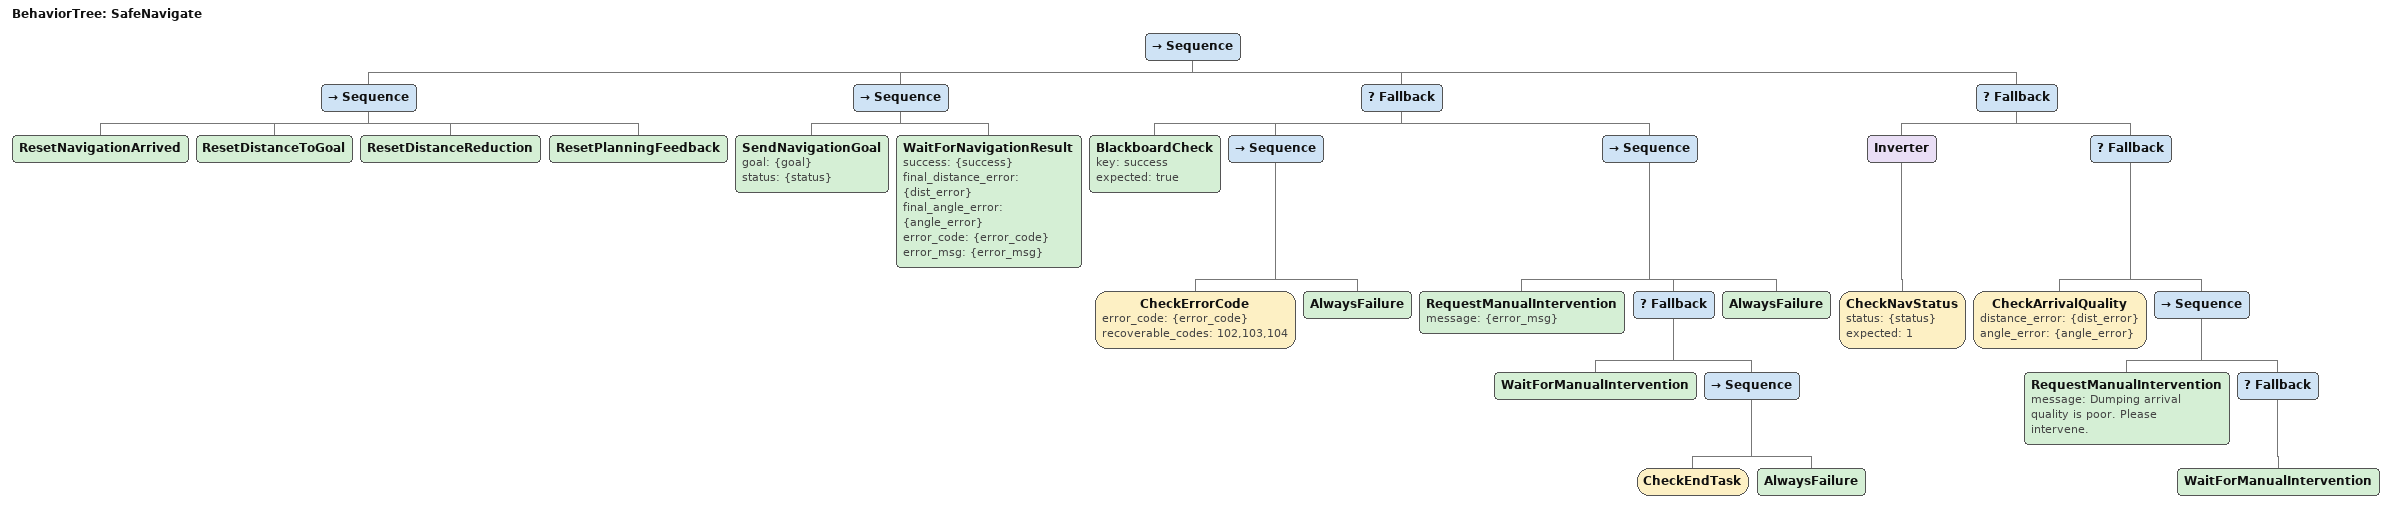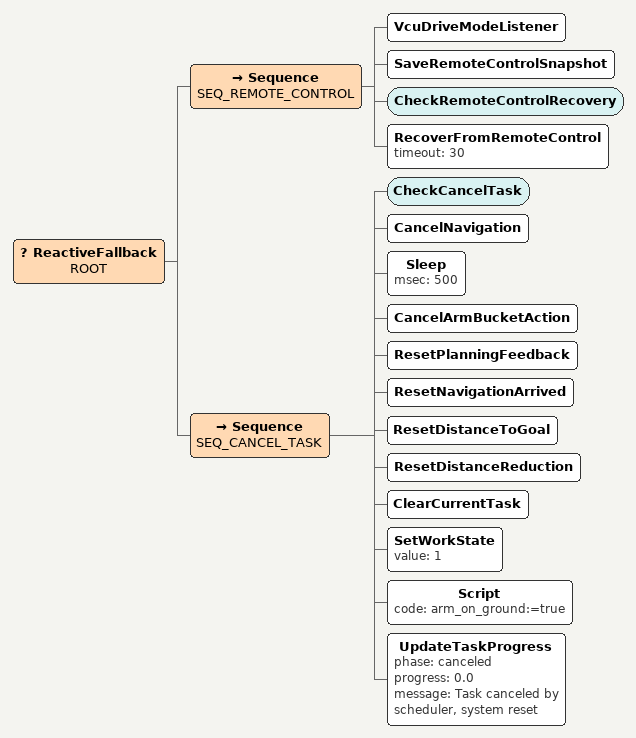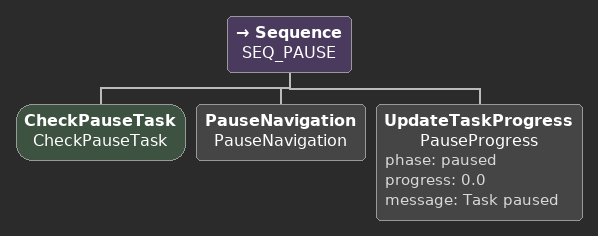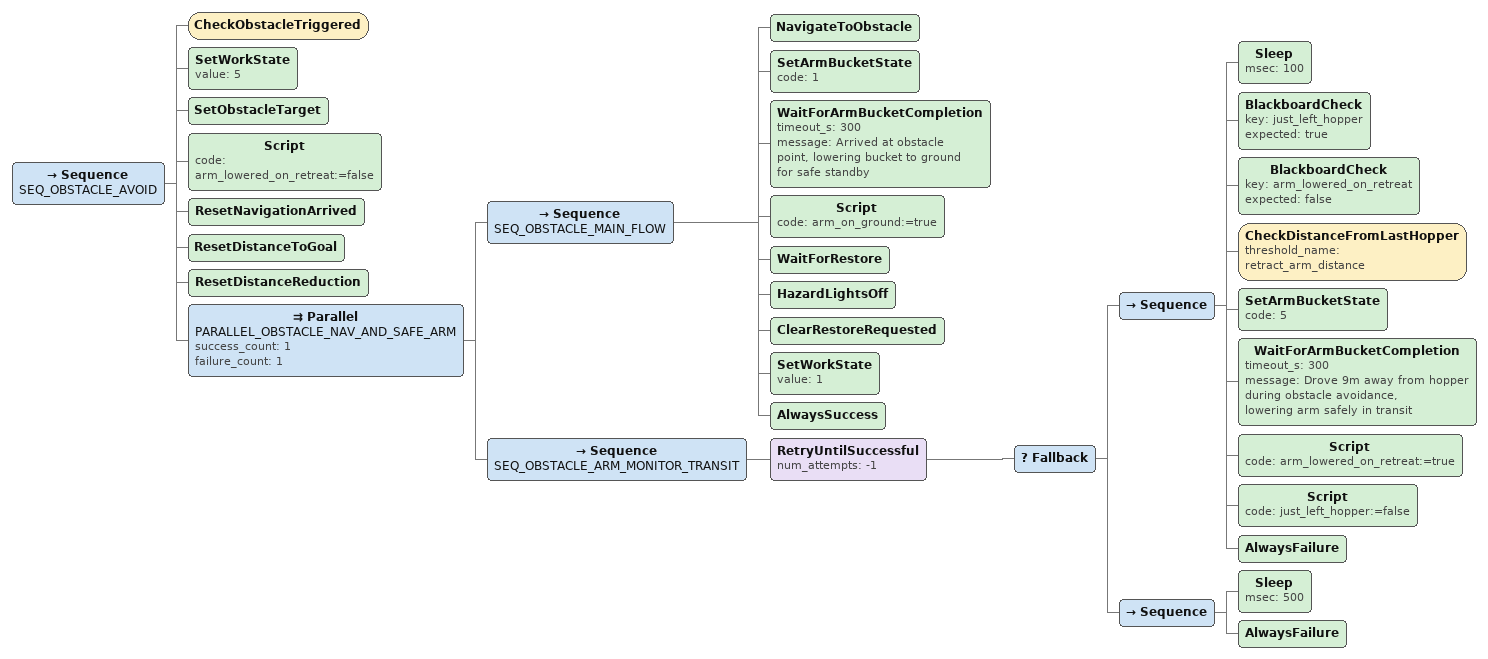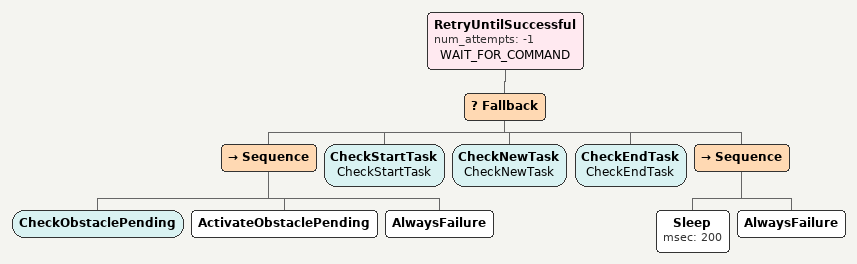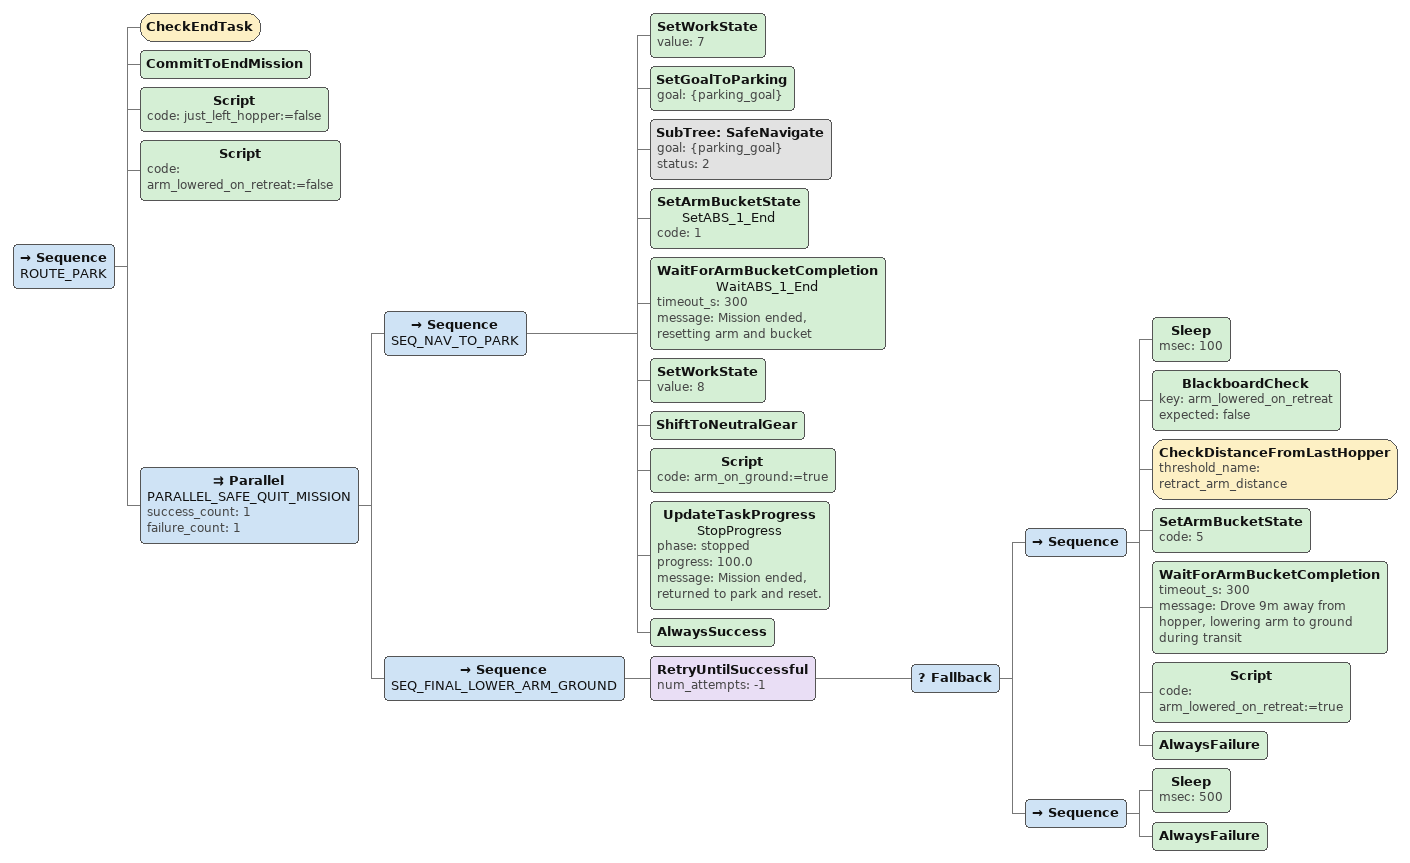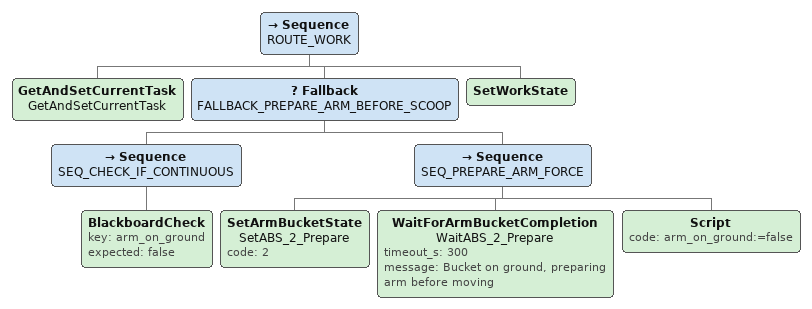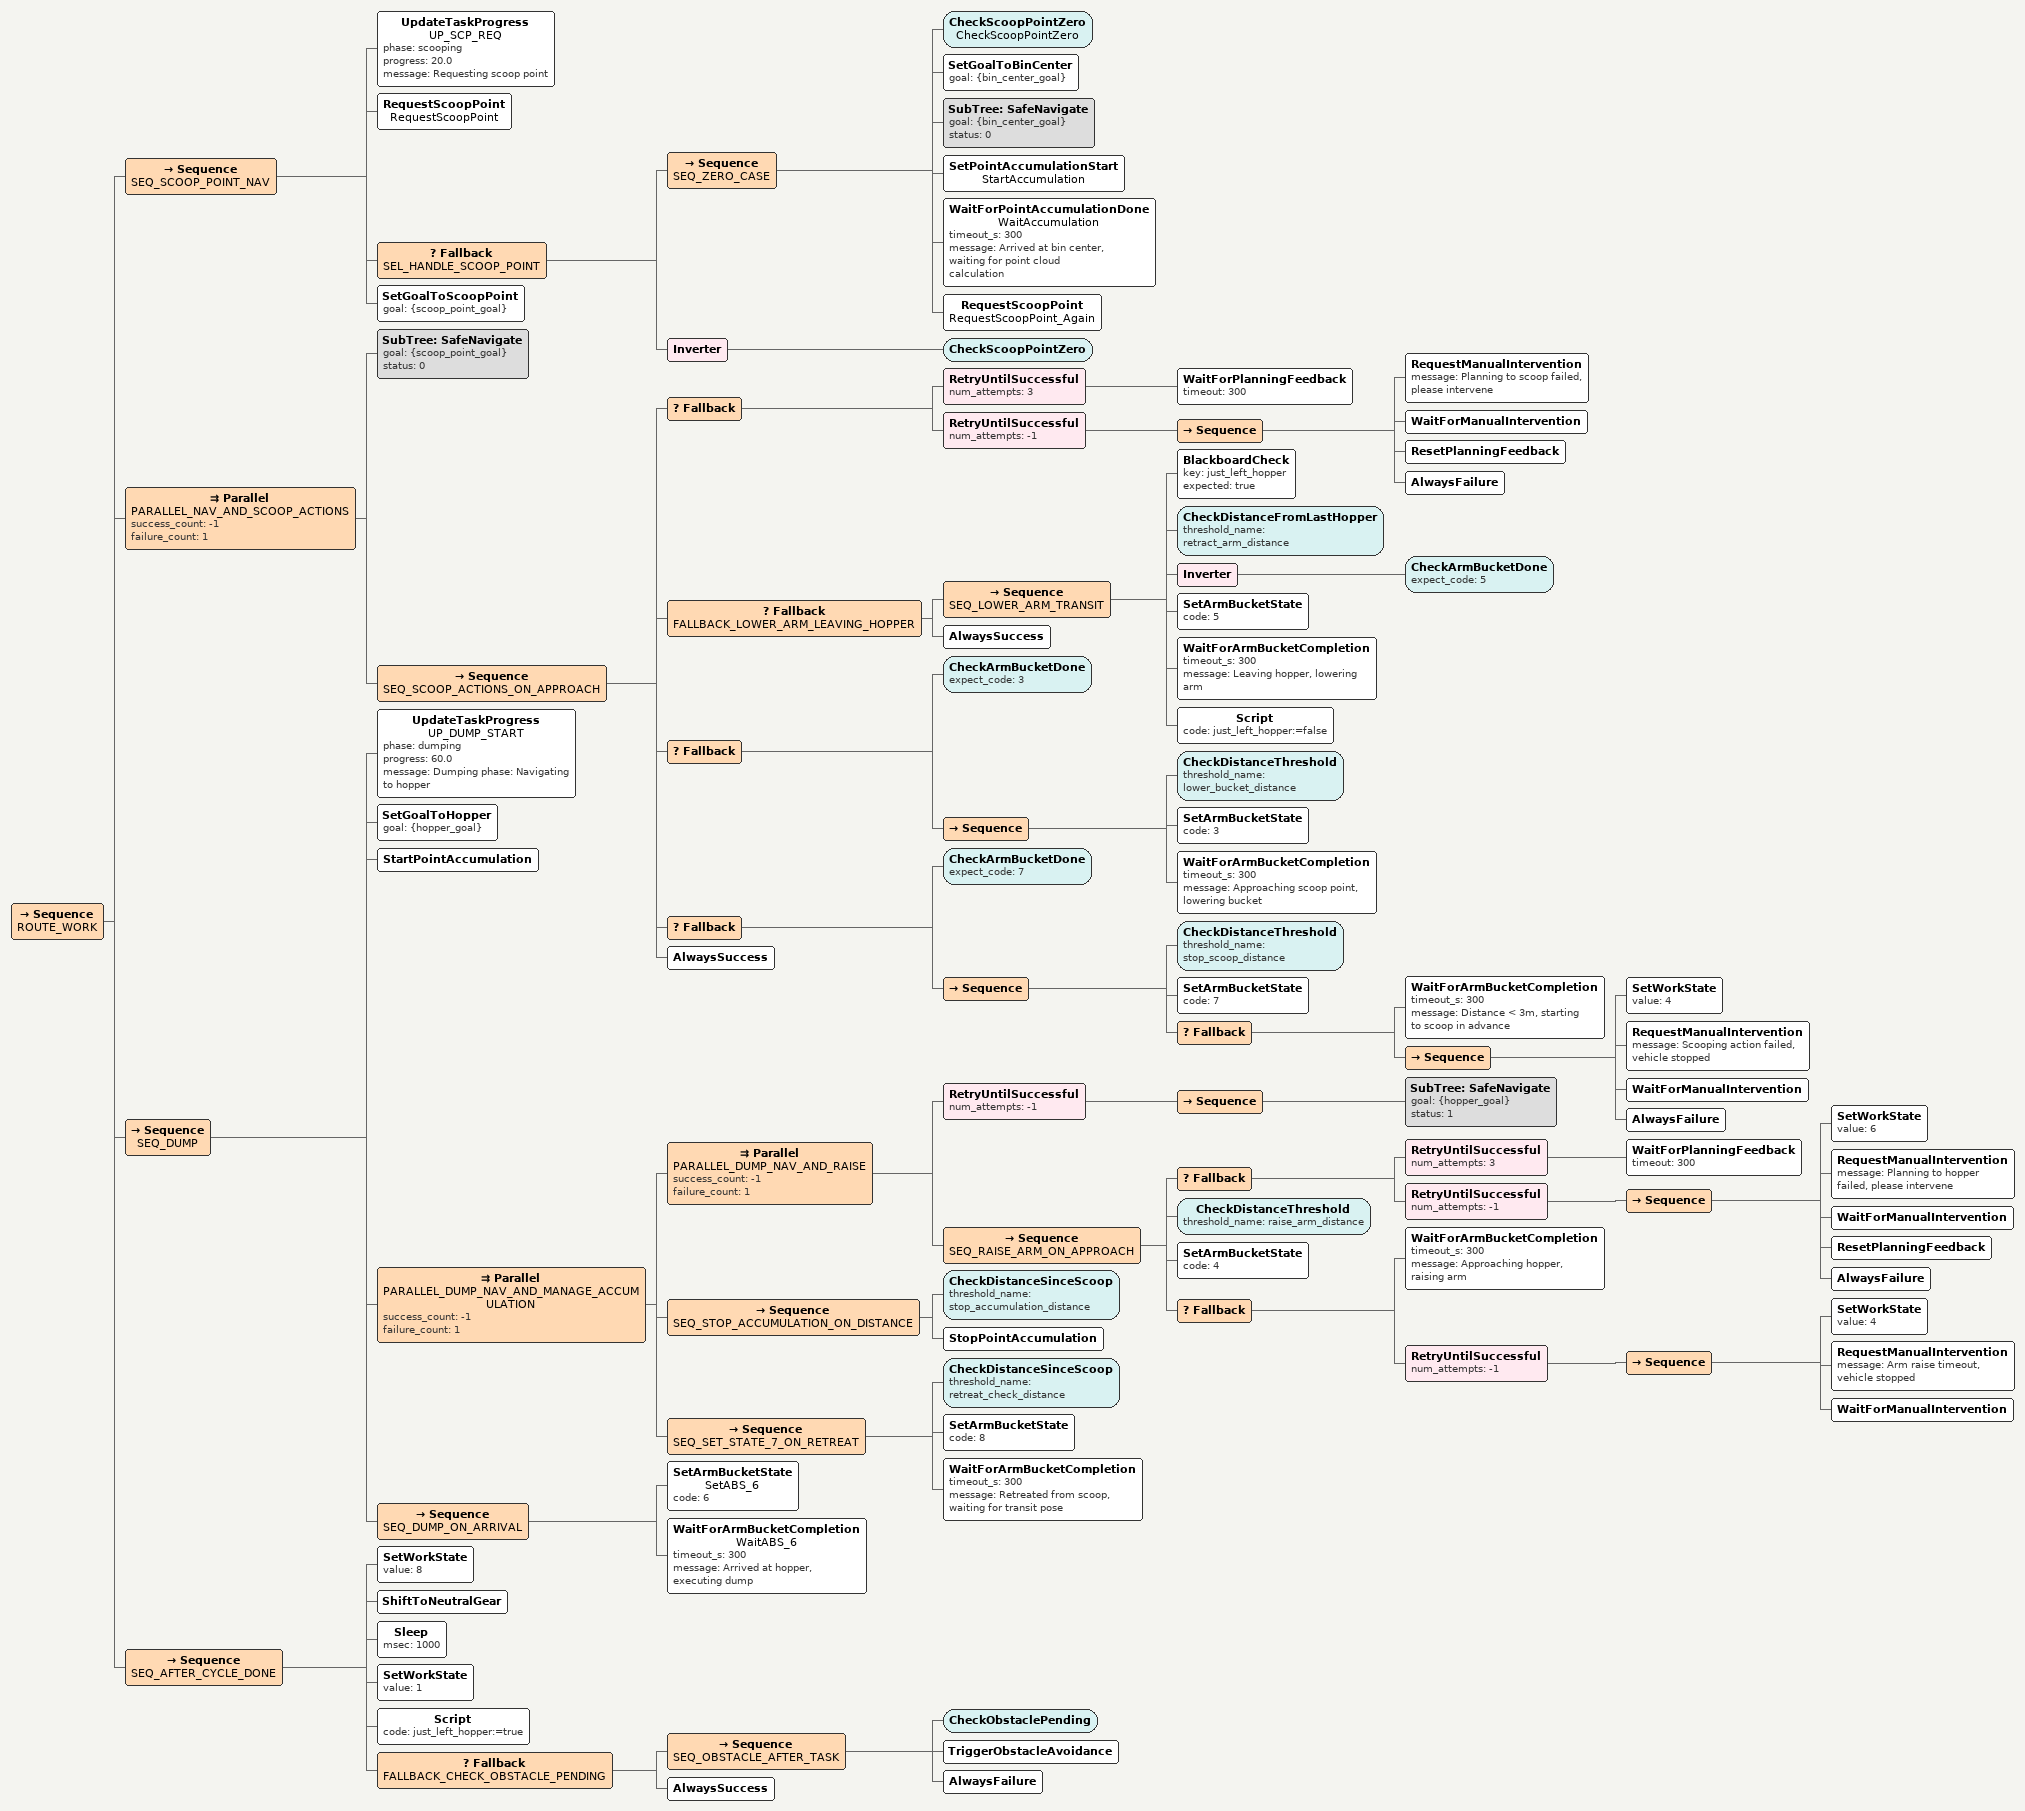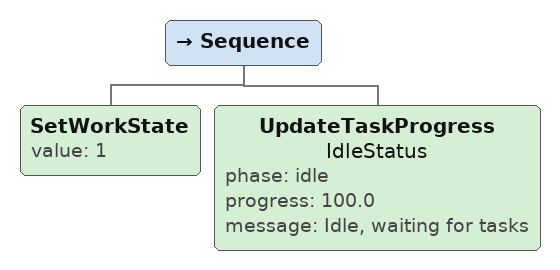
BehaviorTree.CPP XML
<BehaviorTree ID="SafeNavigate">
    <Sequence>

        <!-- Step 1: 重置所有状态标志 -->
        <Sequence>
            <ResetNavigationArrived/>
            <ResetDistanceToGoal/>
            <ResetDistanceReduction/>
            <ResetPlanningFeedback/>
        </Sequence>

        <!-- Step 2: 发送导航目标并等待结果 -->
        <Sequence>
            <!-- 发送导航目标(只发送一次) -->
            <SendNavigationGoal goal="{goal}" status="{status}"/>
            <!-- 等待导航结果 -->
            <WaitForNavigationResult success="{success}" final_distance_error="{dist_error}" final_angle_error="{angle_error}" error_code="{error_code}" error_msg="{error_msg}"/>
        </Sequence>

        <!-- Step 3: 错误码检查与处理 -->
        <Fallback>
            <!-- 成功则继续 -->
            <BlackboardCheck key="success" expected="true"/>
            <!-- 检查是否为可恢复错误 -->
            <Sequence>
                <CheckErrorCode error_code="{error_code}" recoverable_codes="102,103,104"/>
                <AlwaysFailure/>
            </Sequence>
            <!-- 不可恢复错误: 请求人工干预 -->
            <Sequence>
                <RequestManualIntervention message="{error_msg}"/>
                <Fallback>
                    <WaitForManualIntervention/>
                    <Sequence>
                        <CheckEndTask/>
                        <AlwaysFailure/>
                    </Sequence>
                </Fallback>
                <AlwaysFailure/>
            </Sequence>
        </Fallback>

        <!-- Step 4: 到达质量验证 -->
        <Fallback>
            <!-- 检查导航状态是否为预期的状态 -->
            <Inverter>
                <CheckNavStatus status="{status}" expected="1"/>
            </Inverter>
            <!-- 到达质量检查 -->
            <Fallback>
                <CheckArrivalQuality distance_error="{dist_error}" angle_error="{angle_error}"/>
                <!-- 到达质量差: 请求人工干预 -->
                <Sequence>
                    <RequestManualIntervention message="Dumping arrival quality is poor. Please intervene."/>
                    <Fallback>
                        <WaitForManualIntervention/>
                    </Fallback>
                </Sequence>
            </Fallback>
        </Fallback>
    </Sequence>
</BehaviorTree>

<ReactiveFallback name="ROOT">

    <Sequence name="SEQ_REMOTE_CONTROL">
        <VcuDriveModeListener/>

        <!-- 遥控接管时: 保存快照并急停 -->
        <SaveRemoteControlSnapshot/>

        <!-- 等待退出遥控模式 -->
        <CheckRemoteControlRecovery/>

        <!-- 恢复处理 -->
        <RecoverFromRemoteControl timeout="30"/>
    </Sequence>

    <Sequence name="SEQ_CANCEL_TASK">
        <CheckCancelTask/>
        <CancelNavigation/>
        <Sleep msec="500"/>
        <CancelArmBucketAction/>

        <!-- 重置所有导航和任务状态 -->
        <ResetPlanningFeedback/>
        <ResetNavigationArrived/>
        <ResetDistanceToGoal/>
        <ResetDistanceReduction/>
        <ClearCurrentTask/>

        <!-- 状态重置 -->
        <SetWorkState value="1"/>
        <Script code="arm_on_ground:=true"/>
        <UpdateTaskProgress phase="canceled" progress="0.0" message="Task canceled by scheduler, system reset"/>
    </Sequence>

</ReactiveFallback>

<Sequence name="SEQ_PAUSE">
    <CheckPauseTask name="CheckPauseTask"/>
    <PauseNavigation name="PauseNavigation"/>
    <UpdateTaskProgress name="PauseProgress" phase="paused" progress="0.0" message="Task paused"/>
</Sequence>

<Sequence name="SEQ_OBSTACLE_AVOID">
    <CheckObstacleTriggered/>
    <SetWorkState value="5"/>
    <SetObstacleTarget/>

    <Script code="arm_lowered_on_retreat:=false"/>

    <!-- 🌟 核心修复：避障发车前，彻底清空上一次任务残留的里程表和到达标记！ -->
    <ResetNavigationArrived/>
    <ResetDistanceToGoal/>
    <ResetDistanceReduction/>

    <!-- 并行控制组：主执行流与途中安全降臂监控 -->
    <Parallel name="PARALLEL_OBSTACLE_NAV_AND_SAFE_ARM" success_count="1" failure_count="1">

        <!-- 1. 主执行序列 -->
        <Sequence name="SEQ_OBSTACLE_MAIN_FLOW">
            <NavigateToObstacle/>

            <SetArmBucketState code="1"/>
            <WaitForArmBucketCompletion timeout_s="300" message="Arrived at obstacle point, lowering bucket to ground for safe standby"/>

            <Script code="arm_on_ground:=true"/>

            <WaitForRestore/>

            <HazardLightsOff/>
            <ClearRestoreRequested/>
            <SetWorkState value="1"/>
            <AlwaysSuccess/>
        </Sequence>

        <!-- 2. 途中安全降大臂监控序列 -->
        <Sequence name="SEQ_OBSTACLE_ARM_MONITOR_TRANSIT">
            <RetryUntilSuccessful num_attempts="-1">
                <Fallback>
                    <Sequence>
                        <Sleep msec="100"/>
                        <BlackboardCheck key="just_left_hopper" expected="true"/>
                        <BlackboardCheck key="arm_lowered_on_retreat" expected="false"/>

                        <!-- 这里的 9 米现在会从真正的 0 开始重新计算了！ -->
                        <CheckDistanceFromLastHopper threshold_name="retract_arm_distance"/>

                        <SetArmBucketState code="5"/>
                        <WaitForArmBucketCompletion timeout_s="300" message="Drove 9m away from hopper during obstacle avoidance, lowering arm safely in transit"/>

                        <Script code="arm_lowered_on_retreat:=true"/>
                        <Script code="just_left_hopper:=false"/>
                        <AlwaysFailure/>
                    </Sequence>
                    <Sequence>
                        <Sleep msec="500"/>
                        <AlwaysFailure/>
                    </Sequence>
                </Fallback>
            </RetryUntilSuccessful>
        </Sequence>
    </Parallel>
</Sequence>

<RetryUntilSuccessful num_attempts="-1" name="WAIT_FOR_COMMAND">
    <Fallback>
        <!-- 如果在空闲状态下发现了待执行的避障/停车指令，立刻将其激活！ -->
        <Sequence>
            <CheckObstaclePending/>
            <ActivateObstaclePending/>
            <AlwaysFailure/> <!-- 强制返回失败，让根节点的 ReactiveFallback 瞬间接管去避障 -->
        </Sequence>

        <CheckStartTask name="CheckStartTask"/>
        <CheckNewTask name="CheckNewTask"/>
        <CheckEndTask name="CheckEndTask"/>
        <Sequence>
            <Sleep msec="200"/>
            <AlwaysFailure/>
        </Sequence>
    </Fallback>
</RetryUntilSuccessful>

<Sequence name="ROUTE_PARK">
    <CheckEndTask/>
    <CommitToEndMission/>
    <Script code="just_left_hopper:=false"/>
    <Script code="arm_lowered_on_retreat:=false"/>

    <!-- 并行: 导航到停车场 + 行驶中自动放臂 -->
    <Parallel name="PARALLEL_SAFE_QUIT_MISSION" success_count="1" failure_count="1">

        <!-- 导航到停车场 -->
        <Sequence name="SEQ_NAV_TO_PARK">
            <SetWorkState value="7"/>
            <SetGoalToParking goal="{parking_goal}"/>

            <!-- 安全导航到停车场(status=2=OTHER) -->
            <SubTree ID="SafeNavigate" goal="{parking_goal}" status="2"/>

            <!-- 任务结束: 复位铲斗状态 -->
            <SetArmBucketState name="SetABS_1_End" code="1"/>
            <WaitForArmBucketCompletion name="WaitABS_1_End" timeout_s="300" message="Mission ended, resetting arm and bucket"/>

            <!-- 完成任务 -->
            <SetWorkState value="8"/>
            <ShiftToNeutralGear/>
            <Script code="arm_on_ground:=true"/>
            <UpdateTaskProgress name="StopProgress" phase="stopped" progress="100.0" message="Mission ended, returned to park and reset."/>

            <AlwaysSuccess/>
        </Sequence>

        <!-- 行驶中自动放臂 -->
        <Sequence name="SEQ_FINAL_LOWER_ARM_GROUND">
            <RetryUntilSuccessful num_attempts="-1">
                <Fallback>
                    <Sequence>
                        <Sleep msec="100"/>
                        <!-- 检查臂是否还没放下 -->
                        <BlackboardCheck key="arm_lowered_on_retreat" expected="false"/>

                        <!-- 检查是否远离了上一个卸料仓 -->
                        <CheckDistanceFromLastHopper threshold_name="retract_arm_distance"/>

                        <!-- 放下机械臂 -->
                        <SetArmBucketState code="5"/>
                        <WaitForArmBucketCompletion timeout_s="300" message="Drove 9m away from hopper, lowering arm to ground during transit"/>
                        <Script code="arm_lowered_on_retreat:=true"/>
                        <AlwaysFailure/>
                    </Sequence>
                    <!-- 继续等待 -->
                    <Sequence>
                        <Sleep msec="500"/>
                        <AlwaysFailure/>
                    </Sequence>
                </Fallback>
            </RetryUntilSuccessful>
        </Sequence>
    </Parallel>
</Sequence>

<Sequence name="ROUTE_WORK">

    <!-- 获取并设置当前任务 -->
    <GetAndSetCurrentTask name="GetAndSetCurrentTask"/>

    <Fallback name="FALLBACK_PREPARE_ARM_BEFORE_SCOOP">
        <Sequence name="SEQ_CHECK_IF_CONTINUOUS">
            <BlackboardCheck key="arm_on_ground" expected="false"/>
        </Sequence>
        <Sequence name="SEQ_PREPARE_ARM_FORCE">
            <SetArmBucketState name="SetABS_2_Prepare" code="2"/>
            <WaitForArmBucketCompletion name="WaitABS_2_Prepare" timeout_s="300" message="Bucket on ground, preparing arm before moving"/>
            <Script code="arm_on_ground:=false"/>
        </Sequence>
    </Fallback>

    <!-- 设置工作状态: 前往铲装点 -->
    <SetWorkState/>

</Sequence>

<Sequence name="ROUTE_WORK">

    <Sequence name="SEQ_SCOOP_POINT_NAV">
        <UpdateTaskProgress name="UP_SCP_REQ" phase="scooping" progress="20.0" message="Requesting scoop point"/>
        <RequestScoopPoint name="RequestScoopPoint"/>

        <!-- 处理铲装点 -->
        <Fallback name="SEL_HANDLE_SCOOP_POINT">
            <!-- 点数为0的特殊情况 -->
            <Sequence name="SEQ_ZERO_CASE">
                <CheckScoopPointZero name="CheckScoopPointZero"/>
                <!-- 先导航到料仓中心计算点云 -->
                <SetGoalToBinCenter goal="{bin_center_goal}"/>
                <SubTree ID="SafeNavigate" goal="{bin_center_goal}" status="0"/>
                <!-- 开始累积点云 -->
                <SetPointAccumulationStart name="StartAccumulation"/>
                <WaitForPointAccumulationDone name="WaitAccumulation" timeout_s="300" message="Arrived at bin center, waiting for point cloud calculation"/>
                <!-- 重新请求铲装点 -->
                <RequestScoopPoint name="RequestScoopPoint_Again"/>
            </Sequence>
            <Inverter><CheckScoopPointZero/></Inverter>
        </Fallback>

        <!-- 设置铲装点为导航目标 -->
        <SetGoalToScoopPoint goal="{scoop_point_goal}"/>
    </Sequence>

    <Parallel name="PARALLEL_NAV_AND_SCOOP_ACTIONS" success_count="-1" failure_count="1">
        <!-- 分支1: 安全导航到铲装点(status=0=SCOOP) -->
        <SubTree ID="SafeNavigate" goal="{scoop_point_goal}" status="0"/>

        <Sequence name="SEQ_SCOOP_ACTIONS_ON_APPROACH">
            <Fallback>
                <!-- 确保路径规划成功(最多重试3次) -->
                <RetryUntilSuccessful num_attempts="3">
                    <WaitForPlanningFeedback timeout="300"/>
                </RetryUntilSuccessful>
                <!-- 规划失败则请求人工干预 -->
                <RetryUntilSuccessful num_attempts="-1">
                    <Sequence>
                        <RequestManualIntervention message="Planning to scoop failed, please intervene"/>
                        <WaitForManualIntervention/>
                        <ResetPlanningFeedback/>
                        <AlwaysFailure/>
                    </Sequence>
                </RetryUntilSuccessful>
            </Fallback>

            <Fallback name="FALLBACK_LOWER_ARM_LEAVING_HOPPER">
                <Sequence name="SEQ_LOWER_ARM_TRANSIT">
                    <BlackboardCheck key="just_left_hopper" expected="true"/>
                    <CheckDistanceFromLastHopper threshold_name="retract_arm_distance"/>
                    <!-- 检查铲斗状态是否为5,不是则设置 -->
                    <Inverter><CheckArmBucketDone expect_code="5"/></Inverter>
                    <SetArmBucketState code="5"/>
                    <WaitForArmBucketCompletion timeout_s="300" message="Leaving hopper, lowering arm"/>
                    <Script code="just_left_hopper:=false"/>
                </Sequence>
                <AlwaysSuccess/>
            </Fallback>

            <Fallback>
                <CheckArmBucketDone expect_code="3"/>
                <Sequence>
                    <CheckDistanceThreshold threshold_name="lower_bucket_distance"/>
                    <SetArmBucketState code="3"/>
                    <WaitForArmBucketCompletion timeout_s="300" message="Approaching scoop point, lowering bucket"/>
                </Sequence>
            </Fallback>

            <Fallback>
                <CheckArmBucketDone expect_code="7"/>
                <Sequence>
                    <!-- 🌟 核心修复：删掉 WaitForNavigationArrival -->
                    <!-- 让系统直接在这里阻塞，实时监控距离，一旦进入3米范围立刻放行 -->
                    <CheckDistanceThreshold threshold_name="stop_scoop_distance"/>

                    <SetArmBucketState code="7"/>
                    <Fallback>
                        <!-- 这里可以把 message 改一下，因为是提前铲料了 -->
                        <WaitForArmBucketCompletion timeout_s="300" message="Distance &lt; 3m, starting to scoop in advance"/>
                        <Sequence>
                            <SetWorkState value="4"/>
                            <RequestManualIntervention message="Scooping action failed, vehicle stopped"/>
                            <WaitForManualIntervention/>
                            <AlwaysFailure/>
                        </Sequence>
                    </Fallback>
                </Sequence>
            </Fallback>
            <AlwaysSuccess/>
        </Sequence>
    </Parallel>

    <Sequence name="SEQ_DUMP">
        <UpdateTaskProgress name="UP_DUMP_START" phase="dumping" progress="60.0" message="Dumping phase: Navigating to hopper"/>
        <SetGoalToHopper goal="{hopper_goal}"/>
        <StartPointAccumulation/>

        <!-- 并行: 导航 + 升臂 + 点云管理 -->
        <Parallel name="PARALLEL_DUMP_NAV_AND_MANAGE_ACCUMULATION" success_count="-1" failure_count="1">

            <!-- 导航 + 升臂 -->
            <Parallel name="PARALLEL_DUMP_NAV_AND_RAISE" success_count="-1" failure_count="1">
                <!-- 安全导航到卸料仓(status=1=DUMP) -->
                <RetryUntilSuccessful num_attempts="-1">
                    <Sequence>
                        <SubTree ID="SafeNavigate" goal="{hopper_goal}" status="1"/>
                    </Sequence>
                </RetryUntilSuccessful>

                <!-- 接近过程中升起机械臂 -->
                <Sequence name="SEQ_RAISE_ARM_ON_APPROACH">
                    <Fallback>
                        <!-- 确保路径规划成功 -->
                        <RetryUntilSuccessful num_attempts="3">
                            <WaitForPlanningFeedback timeout="300"/>
                        </RetryUntilSuccessful>
                        <!-- 规划失败处理 -->
                        <RetryUntilSuccessful num_attempts="-1">
                            <Sequence>
                                <SetWorkState value="6"/>
                                <RequestManualIntervention message="Planning to hopper failed, please intervene"/>
                                <WaitForManualIntervention/>
                                <ResetPlanningFeedback/>
                                <AlwaysFailure/>
                            </Sequence>
                        </RetryUntilSuccessful>
                    </Fallback>

                    <!-- 到达升臂距离阈值时升起铲斗 -->
                    <CheckDistanceThreshold threshold_name="raise_arm_distance"/>
                    <SetArmBucketState code="4"/>
                    <Fallback>
                        <WaitForArmBucketCompletion timeout_s="300" message="Approaching hopper, raising arm"/>
                        <!-- 超时处理 -->
                        <RetryUntilSuccessful num_attempts="-1">
                            <Sequence>
                                <SetWorkState value="4"/>
                                <RequestManualIntervention message="Arm raise timeout, vehicle stopped"/>
                                <WaitForManualIntervention/>
                            </Sequence>
                        </RetryUntilSuccessful>
                    </Fallback>
                </Sequence>
            </Parallel>

            <!-- 行驶一定距离后停止点云累积 -->
            <Sequence name="SEQ_STOP_ACCUMULATION_ON_DISTANCE">
                <CheckDistanceSinceScoop threshold_name="stop_accumulation_distance"/>
                <StopPointAccumulation/>
            </Sequence>

            <!-- 远离铲装点后等待点云处理完成 -->
            <Sequence name="SEQ_SET_STATE_7_ON_RETREAT">
                <CheckDistanceSinceScoop threshold_name="retreat_check_distance"/>
                <SetArmBucketState code="8"/>
                <WaitForArmBucketCompletion timeout_s="300" message="Retreated from scoop, waiting for transit pose"/>
            </Sequence>
        </Parallel>

        <!-- 到达卸料仓后执行卸料 -->
        <Sequence name="SEQ_DUMP_ON_ARRIVAL">
            <SetArmBucketState name="SetABS_6" code="6"/>
            <WaitForArmBucketCompletion name="WaitABS_6" timeout_s="300" message="Arrived at hopper, executing dump"/>
        </Sequence>
    </Sequence>

    <Sequence name="SEQ_AFTER_CYCLE_DONE">
        <SetWorkState value="8"/>
        <ShiftToNeutralGear/>
        <!-- 延迟一秒 -->
        <Sleep msec="1000"/>
        <SetWorkState value="1"/>
        <Script code="just_left_hopper:=true"/>

        <!-- 检查是否有 ctrlCmd=3 触发的待执行避障 -->
        <Fallback name="FALLBACK_CHECK_OBSTACLE_PENDING">
            <!-- 待执行避障：完成当前任务后去避障点 -->
            <Sequence name="SEQ_OBSTACLE_AFTER_TASK">
                <CheckObstaclePending/>
                <TriggerObstacleAvoidance/>
                <AlwaysFailure/>
            </Sequence>
            <!-- 无待执行避障，正常继续 -->
            <AlwaysSuccess/>
        </Fallback>
    </Sequence>

</Sequence>

<Sequence>
    <SetWorkState value="1"/>
    <UpdateTaskProgress name="IdleStatus" phase="idle" progress="100.0" message="Idle, waiting for tasks"/>
</Sequence>
